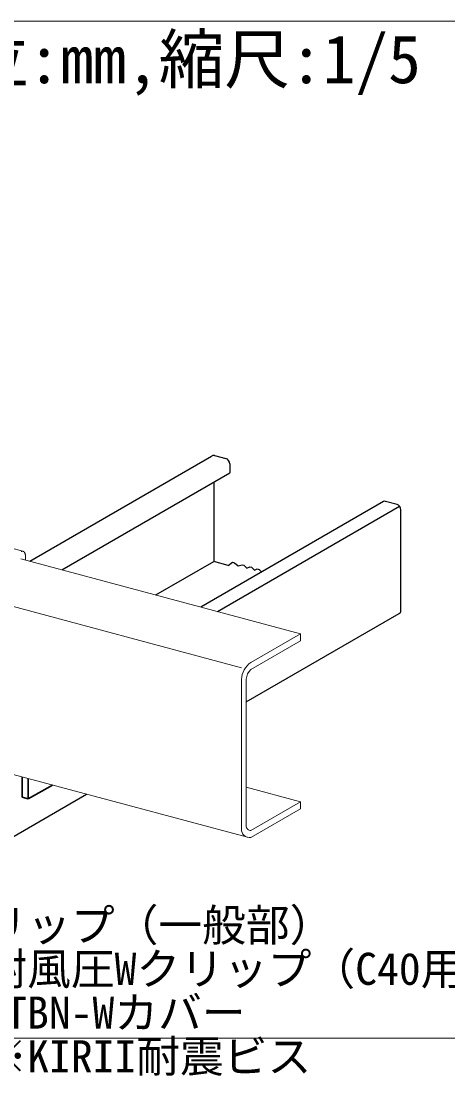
# Model space of a CAD drawing. Units: millimetres on the paper, enlarged 30 times, with parts at other scales. Extents: x -5796 to 5910, y -4184 to 4114.
# Drawn here: x 1398 to 1984, y -3303 to -1856 of the extents above; entities that cross this region are included whole.
import ezdxf
from ezdxf.enums import TextEntityAlignment as Align

# ---------------------------------------------------------------- set-up
doc = ezdxf.new("R2010")
doc.units = ezdxf.units.MM
doc.header["$LTSCALE"] = 30
for name, color, linetype, lineweight in [('1-2_野縁受け', 3, 'Continuous', 18), ('1-3_野縁', 2, 'Continuous', 25), ('1-6_文字', 7, 'Continuous', 18), ('1-7_金具', 6, 'Continuous', 35), ('1-A_クリップ', 7, 'Continuous', 18), ('F-2', 3, 'Continuous', 18), ('F-6_文字', 7, 'Continuous', 18)]:
    doc.layers.add(name, color=color, linetype=linetype, lineweight=lineweight)
doc.styles.add('ＭＳ ゴシック', font='')
doc.styles.get('ＭＳ ゴシック').set_extended_font_data('MS Gothic')

msp = doc.modelspace()

# ---------------------------------------------------------------- linework, layer by layer
at = {"layer": '1-2_野縁受け'}
for p, q in [((1781.55, -2696.3), (1397.65, -2593.44)), ((1316.59, -2640.24), (1700.49, -2743.1)), ((1781.55, -2696.3), (1713.46, -2735.62)), ((1781.55, -2705.9), (1781.55, -2696.3)), ((1781.55, -2705.9), (1713.46, -2745.22)), ((1700.49, -2758.86), (1700.49, -2963.9)), ((1706.97, -2960.16), (1706.97, -2758.56)), ((1708.67, -2975.41), (1319.46, -2871.12)), ((1781.55, -2926.7), (1706.97, -2906.8)), ((1781.55, -2926.7), (1713.46, -2966.02)), ((1781.55, -2936.3), (1713.46, -2975.62)), ((1781.55, -2936.3), (1781.55, -2926.7))]:
    msp.add_line(p, q, dxfattribs=at)
for centre, radius, start, end in [((1730.89, -2760.58), 30.45, 124.92641, 176.76323), ((1727.11, -2760.1), 20.2, 132.53675, 175.62643), ((1711.54, -2964.71), 11.08, 175.85096, 279.98275), ((1712.85, -2960.17), 5.87, 179.86738, 275.96634)]:
    msp.add_arc(centre, radius, start, end, dxfattribs=at)
at = {"layer": '1-3_野縁'}
for p, q in [((1410.09, -2596.77), (1659.6, -2452.71)), ((1663.51, -2451.91), (1679.15, -2456.1)), ((1684.37, -2463.5), (1684.37, -2475.5)), ((1453.96, -2608.53), (1684.37, -2475.5)), ((1662.46, -2487.85), (1662.46, -2597.31)), ((1895.07, -2515.18), (1644.81, -2659.66)), ((1913.87, -2518.99), (1898.23, -2514.8)), ((1667.38, -2665.71), (1917.32, -2521.41)), ((1919.09, -2664.39), (1919.09, -2526.39)), ((1583.1, -2643.13), (1662.46, -2597.31)), ((1682.28, -2602.62), (1662.46, -2597.31)), ((1682.28, -2602.62), (1688.28, -2598.22)), ((1688.28, -2598.22), (1690.89, -2598.92)), ((1690.89, -2598.92), (1696.11, -2603.32)), ((1724.79, -2608.01), (1728.01, -2611.33)), ((1706.97, -2789.89), (1916.96, -2668.65)), ((832.29, -3294.89), (1488.04, -2916.29))]:
    msp.add_line(p, q, dxfattribs=at)
msp.add_lwpolyline([(1696.11, -2603.32), (1701.32, -2601.72), (1703.93, -2602.42), (1707.84, -2606.47), (1711.75, -2604.51), (1714.36, -2605.21), (1718.27, -2609.26), (1722.19, -2607.31), (1724.79, -2608.01)], dxfattribs=at)
for centre, start_param, end_param in [((1663.51, -2457.91), 5.6914085, 6.520101), ((1679.15, -2462.1), 4.1206122, 5.6914085), ((1898.23, -2520.8), 5.6914085, 6.3423193), ((1913.87, -2524.99), 4.1206122, 5.6914085), ((1913.87, -2662.99), 3.1835482, 4.1206122)]:
    msp.add_ellipse(centre, major_axis=(-2.91, 5.76), ratio=0.751651, start_param=start_param, end_param=end_param, dxfattribs=at)
at = {"layer": '1-6_文字'}
msp.add_line((1286.53, -3251.01), (2066.53, -3251.01), dxfattribs=at)
at = {"layer": '1-7_金具'}
for p, q in [((1399.75, -2920.61), (1399.75, -2892.63)), ((1408.1, -2922.85), (1408.1, -2894.87)), ((1408.1, -2922.85), (1441.2, -2903.74)), ((1399.75, -2920.61), (1408.1, -2922.85))]:
    msp.add_line(p, q, dxfattribs=at)
at = {"layer": '1-A_クリップ'}
for p, q in [((1400.39, -2583.16), (1365.15, -2573.71)), ((1404.14, -2589.68), (1404.14, -2595.18))]:
    msp.add_line(p, q, dxfattribs=at)
for centre, radius, start, end in [((1400.37, -2588.33), 5.24, 107.64462, 114.21445), ((1400.13, -2587.59), 4.46, 100.33492, 107.64659), ((1400.03, -2587.01), 3.87, 92.29131, 100.32968), ((1400.01, -2586.6), 3.46, 83.61781, 92.27635), ((1400.03, -2586.37), 3.23, 74.52733, 83.59312), ((1400.05, -2586.31), 3.18, 65.32216, 74.49692), ((1400, -2586.42), 3.29, 56.33252, 65.29295), ((1399.84, -2586.66), 3.58, 47.83966, 56.31081), ((1399.52, -2587), 4.05, 40.02408, 47.82809), ((1399.02, -2587.42), 4.7, 32.95801, 40.02158), ((1398.32, -2587.88), 5.54, 26.63008, 32.96169), ((1397.41, -2588.34), 6.56, 20.97903, 26.63701), ((1396.31, -2588.76), 7.74, 15.92159, 20.98712), ((1395.03, -2589.13), 9.06, 11.37006, 15.92958), ((1393.64, -2589.41), 10.49, 7.24176, 11.3774), ((1392.16, -2589.6), 11.98, 3.46278, 7.24823), ((1390.67, -2589.69), 13.47, 359.96877, 3.46838), ((1389.22, -2589.69), 14.92, 359.97119, 359.97359)]:
    msp.add_arc(centre, radius, start, end, dxfattribs=at)
at = {"layer": 'F-2'}
msp.add_line((-5790.28, -1856.14), (2082.69, -1856.14), dxfattribs=at)

# ---------------------------------------------------------------- texts
at = {"layer": '1-6_文字', "color": 4, "style": 'ＭＳ ゴシック'}
for s, p in [('クリップ（一般部）', (1286.53, -3131.01)), ('：耐風圧Wクリップ（C40用）', (1286.53, -3191.01)), ('\u3000+TBN-Wカバー', (1286.53, -3251.01)), ('\u3000※KIRII耐震ビス', (1286.53, -3311.01))]:
    msp.add_text(s, height=43.99, dxfattribs=at).set_placement(p, align=Align.BOTTOM_LEFT)
at = {"layer": 'F-6_文字', "style": 'ＭＳ ゴシック'}
msp.add_text('[ 単位:mm,縮尺:1/5 ] ', height=65.98, dxfattribs=at).set_placement((1137.69, -1961.14), align=Align.BOTTOM_LEFT)

doc.saveas('drawing.dxf')
